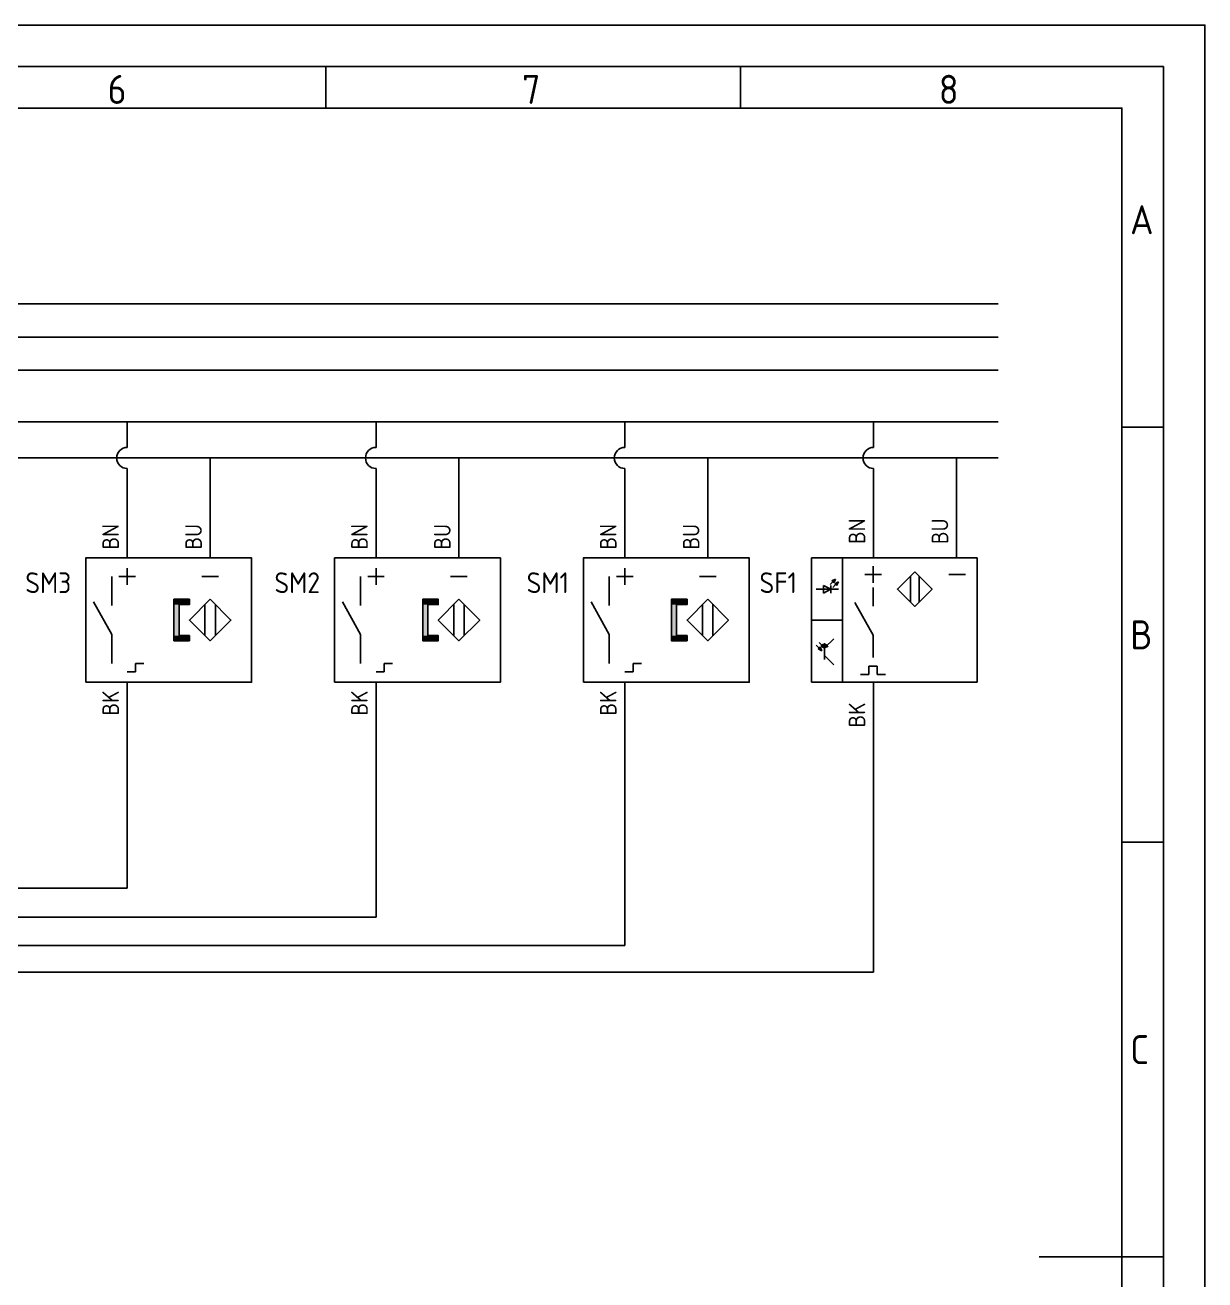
# Model space of a CAD drawing. Header units: millimetres. Extents: x 0 to 420, y 0 to 297.
# Drawn here: x 277.7 to 420, y 145.7 to 297 of the extents above; entities that cross this region are included whole.
import ezdxf
from ezdxf.enums import TextEntityAlignment as Align

# ---------------------------------------------------------------- set-up
doc = ezdxf.new("R2010")
doc.units = ezdxf.units.MM
doc.header["$LTSCALE"] = 6
for name, color, linetype in [('035', 5, 'Continuous'), ('07', 7, 'Continuous'), ('RED_2.5mm^2', 1, 'Continuous'), ('SYMS', 7, 'Continuous'), ('TAGS', 51, 'Continuous'), ('TERMS', 4, 'Continuous')]:
    doc.layers.add(name, color=color, linetype=linetype)
doc.styles.add('ISO Proportional', font='isocp.shx')
doc.styles.add('WD_IEC', font='isocp2.shx', dxfattribs={"width": 0.9, "height": 4})

# ---------------------------------------------------------------- blocks, each defined once
blk = doc.blocks.new('IEC_border_a3')
at = {"layer": '035'}
for p, q in [((314, 292), (314, 287)), ((364, 292), (364, 287)), ((414.97, 248.54), (409.98, 248.54)), ((414.98, 198.5), (410, 198.5)), ((414.98, 148.5), (410, 148.5))]:
    blk.add_line(p, q, dxfattribs=at)
for points in [[(0, 297), (420, 297), (420, 0), (0, 0)], [(18, 287), (410, 287), (410, 10), (18, 10)]]:
    blk.add_lwpolyline(points, close=True, dxfattribs=at)
at = {"layer": '07'}
blk.add_line((400, 148.5), (410, 148.5), dxfattribs=at)
blk.add_lwpolyline([(13, 292), (415, 292), (415, 5), (13, 5)], close=True, dxfattribs=at)
at = {"layer": '035', "style": 'ISO Proportional'}
for s, p in [('6', (287.69, 287.5)), ('7', (337.67, 287.5)), ('8', (387.92, 287.5)), ('A', (410.98, 271.79)), ('B', (411, 221.75)), ('C', (411, 171.75))]:
    blk.add_text(s, height=3.5, dxfattribs=at).set_placement(p)
blk = doc.blocks.new('VPE11B24')
for p, q in [((0, 7.5), (0, 12.5)), ((10, 7.5), (10, 12.5)), ((2.5, 7.5), (-7.5, 7.5)), ((-7.5, 7.5), (-7.5, -7.5)), ((-3.75, 7.5), (-3.75, -7.5)), ((-0.06, 6.49), (-0.06, 4.49)), ((12.5, 7.5), (2.5, 7.5)), ((12.5, -7.5), (12.5, 7.5)), ((-4.92, 4.61), (-5.25, 4.27)), ((-4.58, 4.94), (-5.03, 4.72)), ((-5.03, 4.72), (-4.81, 4.5)), ((-4.81, 4.5), (-4.58, 4.94)), ((-4.25, 4.61), (-4.69, 4.38)), ((-4.47, 4.16), (-4.25, 4.61)), ((-1.06, 5.49), (0.94, 5.49)), ((4.45, 5.31), (4.45, 2.18)), ((5.49, 5.31), (5.49, 2.18)), ((9.09, 5.49), (11.09, 5.49)), ((-6.94, 3.72), (-4.24, 3.72)), ((-6.04, 4.17), (-5.14, 3.72)), ((-6.04, 3.26), (-6.04, 4.17)), ((-5.14, 3.72), (-6.04, 3.26)), ((-5.14, 3.26), (-5.14, 4.17)), ((-4.58, 4.27), (-4.92, 3.94)), ((-4.69, 4.38), (-4.47, 4.16)), ((-0.07, 3.92), (-0.07, 1.69)), ((-0.07, -1.81), (-2.26, 2.13)), ((-7.5, 0), (-3.75, 0)), ((-6.24, -3.03), (-6.57, -2.7)), ((-6.13, -2.92), (-6.35, -3.14)), ((-5.9, -3.37), (-6.13, -2.92)), ((-5.91, -3.36), (-4.81, -2.27)), ((-5.91, -2.8), (-5.91, -4.77)), ((-5.68, -2.92), (-5.91, -3.36)), ((-0.07, -1.81), (-0.07, -4.53)), ((-6.57, -3.37), (-6.91, -3.03)), ((-6.46, -3.26), (-6.69, -3.48)), ((-6.69, -3.48), (-6.24, -3.7)), ((-6.24, -3.7), (-6.46, -3.26)), ((-6.35, -3.14), (-5.9, -3.37)), ((-5.91, -3.36), (-5.46, -3.14)), ((-5.91, -4.29), (-4.81, -5.38)), ((-0.58, -6.56), (-0.58, -5.56)), ((-0.58, -5.56), (0.42, -5.56)), ((0.42, -6.56), (0.42, -5.56)), ((-7.5, -7.5), (12.5, -7.5)), ((-1.58, -6.56), (-0.58, -6.56)), ((0, -7.5), (0, -12.5)), ((0.42, -6.56), (1.42, -6.56))]:
    blk.add_line(p, q)
blk.add_lwpolyline([(4.97, 5.83), (7.06, 3.74), (4.97, 1.65), (2.88, 3.74)], close=True)
for points in [[(-5.03, 4.72), (-4.81, 4.5), (-4.58, 4.94)], [(-4.69, 4.38), (-4.47, 4.16), (-4.25, 4.61)], [(-6.13, -2.92), (-6.35, -3.14), (-5.9, -3.37)], [(-5.46, -3.14), (-5.68, -2.92), (-5.91, -3.36)], [(-6.46, -3.26), (-6.69, -3.48), (-6.24, -3.7)]]:
    blk.add_solid(points)
at = {"style": 'WD_IEC'}
for tag, p in [('INST', (-9.25, 12)), ('LOC', (-9.25, 8)), ('TAG1', (-9.25, 3.25)), ('XREF', (-9.25, -1.35)), ('DESC1', (-9.25, -5.2)), ('DESC2', (-9.25, -9.2)), ('DESC3', (-9.25, -13.2))]:
    blk.add_attdef(tag, text='', height=2.5, dxfattribs=at).set_placement(p, align=Align.RIGHT)
at = {"style": 'WD_IEC', "flags": 1}
for tag, p, height in [('X2TERM01', (0, 12.5), 0.32), ('X2TERM02', (10, 12.5), 0.32), ('MFG', (13.32, 6.13), 1.5), ('CAT', (13.32, 3.63), 1.5), ('X4LINK', (-7.5, 0), 0.32), ('X1LINK', (12.5, 0), 0.32), ('ASSYCODE', (13.5, -4.57), 1), ('FAMILY', (13.5, -6.07), 1), ('CATDESC', (13.5, -7.57), 1), ('X8TERM03', (0, -12.5), 0.32)]:
    blk.add_attdef(tag, p, '', height=height, dxfattribs=at)
at = {"style": 'WD_IEC'}
for tag, p in [('TERM02', (9, 12.23)), ('TERM01', (-1, 12.23))]:
    blk.add_attdef(tag, text='', height=2, rotation=90, dxfattribs=at).set_placement(p, align=Align.RIGHT)
blk.add_attdef('TERM03', (-1, -12.96), '', height=2, rotation=90, dxfattribs=at)
blk = doc.blocks.new('VPX11M3')
for p, q in [((0, 6.25), (0, 4.25)), ((-1.875, 5.25), (-1.875, 1.75)), ((-1, 5.25), (1, 5.25)), ((9, 5.25), (11, 5.25)), ((-1.875, -1.75), (-4.0625, 2.1875)), ((9.375, 1.875), (9.375, -1.875)), ((10.625, 1.875), (10.625, -1.875)), ((-1.875, -1.75), (-1.875, -5.25)), ((1, -6.25), (1, -5.25)), ((1, -5.25), (2, -5.25)), ((0, -6.25), (1, -6.25))]:
    blk.add_line(p, q)
for points in [[(-5, -7.5), (15, -7.5), (15, 7.5), (-5, 7.5)], [(6.25, 1.875), (7.5, 1.875), (7.5, 2.5), (5.625, 2.5), (5.625, -2.5), (7.5, -2.5), (7.5, -1.875), (6.25, -1.875)], [(10, 2.5), (12.5, 0), (10, -2.5), (7.5, 0)]]:
    blk.add_lwpolyline(points, close=True)
for points in [[(5.625, 2.5), (5.625, 1.875), (7.5, 2.5), (7.5, 1.875)], [(5.625, 1.875), (5.625, -1.875), (6.25, 1.875), (6.25, -1.875)], [(5.625, -1.875), (5.625, -2.5), (7.5, -1.875), (7.5, -2.5)]]:
    blk.add_solid(points)
at = {"style": 'WD_IEC'}
for tag, p in [('TERM02', (-1, 8.5)), ('TERM03', (9, 8.5))]:
    blk.add_attdef(tag, p, '', height=2, rotation=90, dxfattribs=at)
for tag, p in [('INST', (-6.75, 10.25)), ('LOC', (-6.75, 6.75)), ('TAG1', (-6.75, 3.25)), ('DESC1', (-6.75, -5.2)), ('DESC2', (-6.75, -8.7)), ('DESC3', (-6.75, -12.2))]:
    blk.add_attdef(tag, text='', height=2.5, dxfattribs=at).set_placement(p, align=Align.RIGHT)
at = {"style": 'WD_IEC', "flags": 1}
for tag, p, height in [('X2TERM02', (0, 7.5), 0.32), ('X2TERM03', (10, 7.5), 0.32), ('MFG', (17.75, 6.5), 1.5), ('CAT', (17.75, 4), 1.5), ('ASSYCODE', (16, -4), 1), ('FAMILY', (16, -5.5), 1), ('CATDESC', (16, -7), 1), ('X8TERM01', (0, -7.5), 0.32)]:
    blk.add_attdef(tag, p, '', height=height, dxfattribs=at)
at = {"lineweight": 15, "style": 'WD_IEC'}
for tag, p in [('XREF', (-6.75, -1.35)), ('WDTAGALT', (-6.75, -15.125))]:
    blk.add_attdef(tag, text='', height=2.5, dxfattribs=at).set_placement(p, align=Align.RIGHT)
at = {"style": 'WD_IEC'}
blk.add_attdef('TERM01', text='', height=2, rotation=90, dxfattribs=at).set_placement((-1, -8.5), align=Align.RIGHT)

msp = doc.modelspace()

# ---------------------------------------------------------------- linework, layer by layer
at = {"layer": 'RED_2.5mm^2'}
for p, q in [((35.72, 263.39), (395.05, 263.39)), ((35.72, 259.39), (395.05, 259.39)), ((35.72, 255.39), (395.05, 255.39)), ((95.71, 249.16), (395.05, 249.16)), ((290.05, 246.09), (290.05, 249.16)), ((320.05, 246.09), (320.05, 249.16)), ((350.05, 246.09), (350.05, 249.16)), ((380.05, 246.09), (380.05, 249.16)), ((99.72, 244.82), (395.05, 244.82)), ((290.05, 232.78), (290.05, 243.55)), ((300.05, 232.78), (300.05, 244.82)), ((320.05, 232.78), (320.05, 243.55)), ((330.05, 232.78), (330.05, 244.82)), ((350.05, 232.78), (350.05, 243.55)), ((360.05, 232.78), (360.05, 244.82)), ((380.05, 237.78), (380.05, 243.55)), ((390.05, 237.78), (390.05, 244.82)), ((290.05, 192.96), (290.05, 217.78)), ((320.05, 189.46), (320.05, 217.78)), ((350.05, 186.04), (350.05, 217.78)), ((380.05, 182.85), (380.05, 212.78)), ((154.37, 192.96), (290.05, 192.96)), ((158.87, 189.46), (320.05, 189.46)), ((163.37, 186.04), (350.05, 186.04)), ((167.87, 182.85), (380.05, 182.85))]:
    msp.add_line(p, q, dxfattribs=at)
for centre in [(290.05, 244.82), (320.05, 244.82), (350.05, 244.82), (380.05, 244.82)]:
    msp.add_arc(centre, 1.27, 90, 270, dxfattribs=at)

# ---------------------------------------------------------------- block references
msp.add_blockref('IEC_border_a3', (0, 0))
at = {"layer": 'SYMS'}
ref = msp.add_blockref('VPE11B24', (380.05, 225.28), dxfattribs=at)
ref.add_attrib('TERM02', 'BU', dxfattribs={"layer": 'TERMS', "height": 2, "rotation": 90, "style": 'WD_IEC'}).set_placement((389.05, 237.52), align=Align.RIGHT)
ref.add_attrib('TAG1', 'SF1', dxfattribs={"layer": 'TAGS', "height": 2.5, "style": 'WD_IEC'}).set_placement((370.8, 228.53), align=Align.RIGHT)
ref.add_attrib('TERM01', 'BN', dxfattribs={"layer": 'TERMS', "height": 2, "rotation": 90, "style": 'WD_IEC'}).set_placement((379.05, 237.52), align=Align.RIGHT)
ref.add_attrib('TERM03', 'BK', (379.05, 212.33), dxfattribs={"layer": 'TERMS', "height": 2, "rotation": 90, "style": 'WD_IEC'})
ref = msp.add_blockref('VPX11M3', (290.05, 225.28), dxfattribs=at)
ref.add_attrib('TERM03', 'BU', (299.05, 233.78), dxfattribs={"layer": 'TERMS', "height": 2, "rotation": 90, "style": 'WD_IEC'})
ref.add_attrib('TERM02', 'BN', (289.05, 233.78), dxfattribs={"layer": 'TERMS', "height": 2, "rotation": 90, "style": 'WD_IEC'})
ref.add_attrib('TERM01', 'BK', dxfattribs={"layer": 'TERMS', "height": 2, "rotation": 90, "style": 'WD_IEC'}).set_placement((289.05, 216.78), align=Align.RIGHT)
ref.add_attrib('TAG1', 'SM3', dxfattribs={"layer": 'TAGS', "height": 2.5, "style": 'WD_IEC'}).set_placement((283.3, 228.53), align=Align.RIGHT)
ref = msp.add_blockref('VPX11M3', (320.05, 225.28), dxfattribs=at)
ref.add_attrib('TERM03', 'BU', (329.05, 233.78), dxfattribs={"layer": 'TERMS', "height": 2, "rotation": 90, "style": 'WD_IEC'})
ref.add_attrib('TERM02', 'BN', (319.05, 233.78), dxfattribs={"layer": 'TERMS', "height": 2, "rotation": 90, "style": 'WD_IEC'})
ref.add_attrib('TERM01', 'BK', dxfattribs={"layer": 'TERMS', "height": 2, "rotation": 90, "style": 'WD_IEC'}).set_placement((319.05, 216.78), align=Align.RIGHT)
ref.add_attrib('TAG1', 'SM2', dxfattribs={"layer": 'TAGS', "height": 2.5, "style": 'WD_IEC'}).set_placement((313.3, 228.53), align=Align.RIGHT)
ref = msp.add_blockref('VPX11M3', (350.05, 225.28), dxfattribs=at)
ref.add_attrib('TERM03', 'BU', (359.05, 233.78), dxfattribs={"layer": 'TERMS', "height": 2, "rotation": 90, "style": 'WD_IEC'})
ref.add_attrib('TERM02', 'BN', (349.05, 233.78), dxfattribs={"layer": 'TERMS', "height": 2, "rotation": 90, "style": 'WD_IEC'})
ref.add_attrib('TERM01', 'BK', dxfattribs={"layer": 'TERMS', "height": 2, "rotation": 90, "style": 'WD_IEC'}).set_placement((349.05, 216.78), align=Align.RIGHT)
ref.add_attrib('TAG1', 'SM1', dxfattribs={"layer": 'TAGS', "height": 2.5, "style": 'WD_IEC'}).set_placement((343.3, 228.53), align=Align.RIGHT)

doc.saveas('drawing.dxf')
